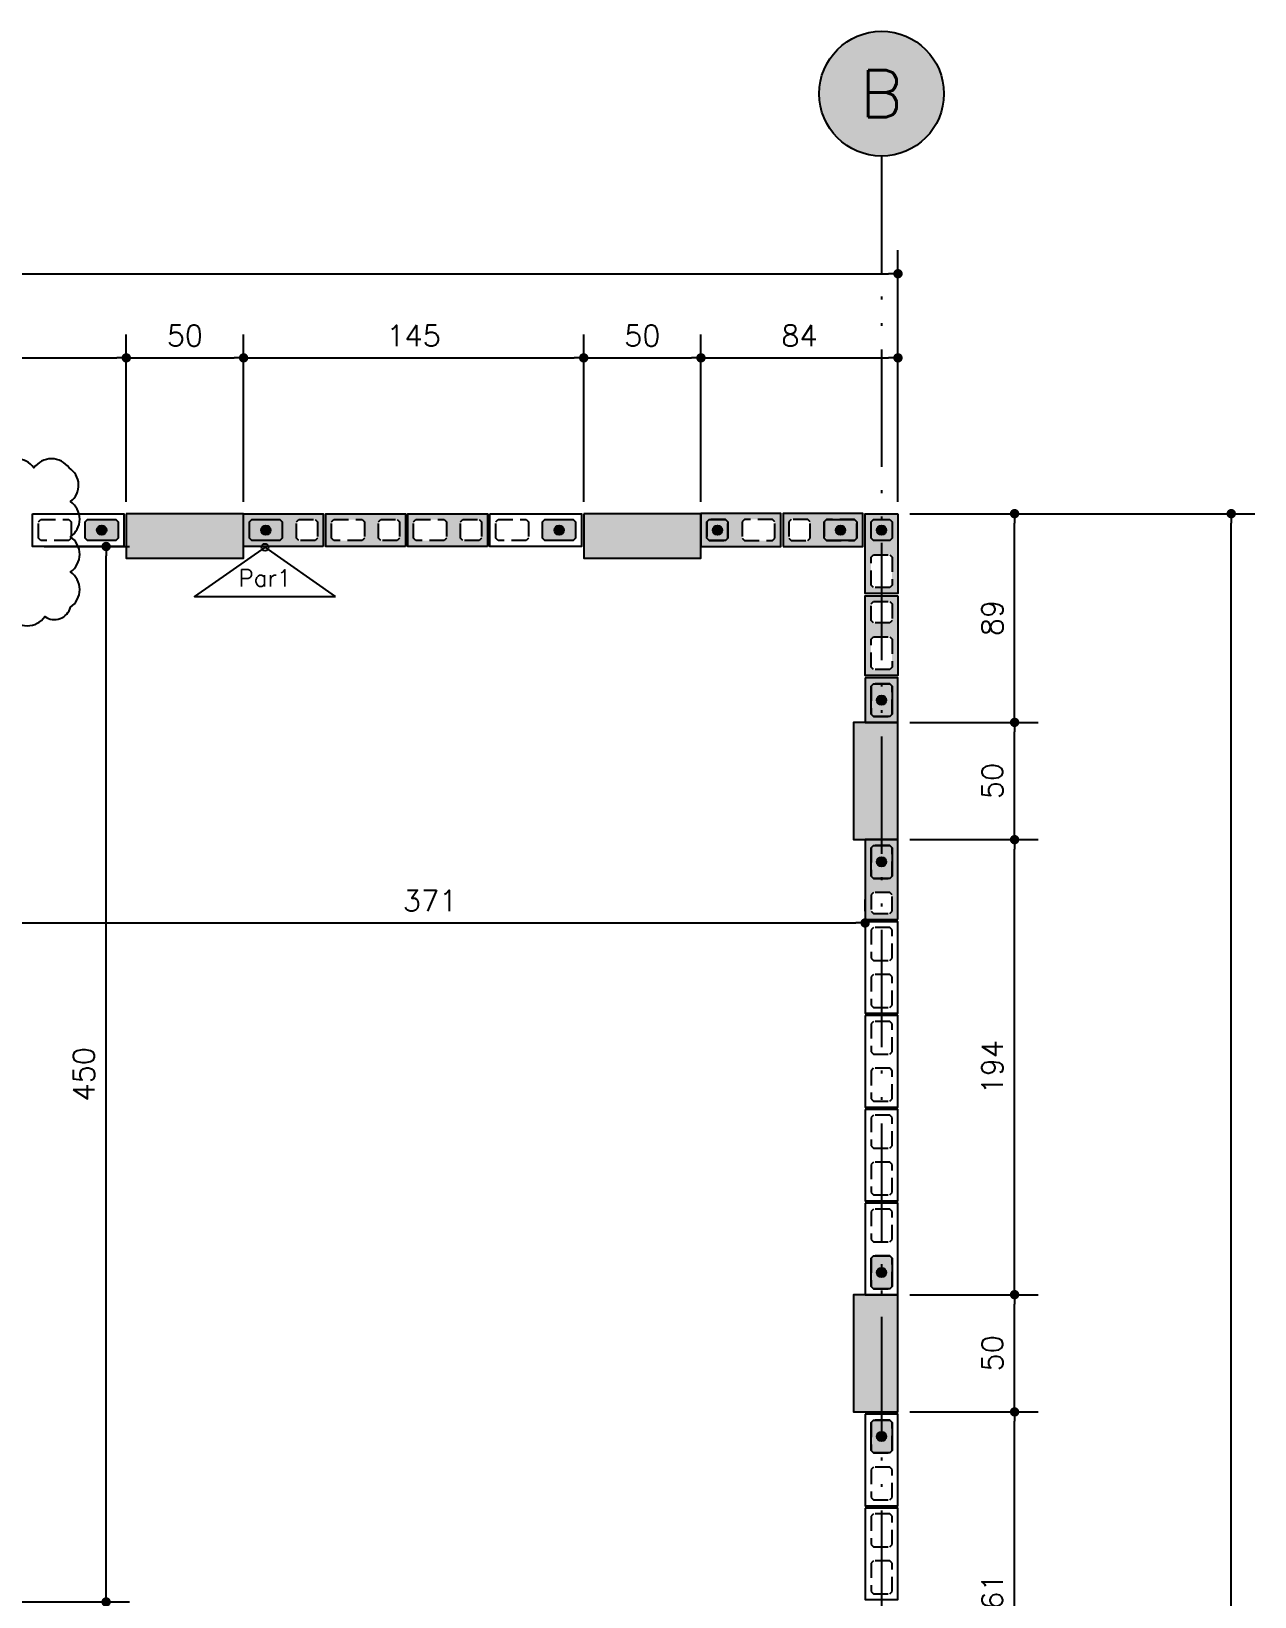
# Model space of a CAD drawing. Extents: x -14651 to 3404, y -4567 to 9231.
# Drawn here: x 2104 to 2626, y 6524 to 7191 of the extents above; entities that cross this region are included whole.
import ezdxf
from ezdxf.enums import TextEntityAlignment as Align

# ---------------------------------------------------------------- set-up
doc = ezdxf.new("R2010")
doc.units = 0
doc.header["$LTSCALE"] = 25
doc.linetypes.add('DASHED2', pattern=[0.375, 0.25, -0.125])
doc.linetypes.add('ESTILO_TQS_0004', pattern=[3.3, 2, -0.4, 0.05, -0.4, 0.05, -0.4])
for name, color, linetype in [('213', 252, 'Continuous'), ('241', 2, 'Continuous'), ('247', 50, 'Continuous'), ('248', 100, 'Continuous'), ('Arranque', 14, 'Continuous'), ('COTA', 1, 'Continuous'), ('EIXOS', 1, 'ESTILO_TQS_0004'), ('FERRO', 5, 'Continuous'), ('H2', 252, 'Continuous'), ('H4', 254, 'Continuous'), ('IND-EIXOS', 2, 'Continuous'), ('PENA_6', 6, 'Continuous'), ('PILARETE', 3, 'Continuous'), ('TEXT-EIXOS', 3, 'Continuous')]:
    doc.layers.add(name, color=color, linetype=linetype)
doc.styles.add('COTA', font='romans.shx')
doc.styles.get("Standard").update_dxf_attribs({"font": 'romans.shx'})
doc.dimstyles.new('forma', dxfattribs={"dimscale": 5, "dimtxt": 1.8, "dimasz": 0.8, "dimexe": 2, "dimexo": 1, "dimgap": 1, "dimtad": 1, "dimdec": 1, "dimzin": 9, "dimtxsty": 'COTA', "dimblk1": 'DOT', "dimblk2": 'DOT', "dimsah": 1, "dimcen": 0, "dimdle": 1, "dimclrd": 256, "dimclre": 256, "dimclrt": 2, "dimadec": 0, "dimazin": 0, "dimtfac": 1, "dimtdec": 0, "dimtmove": 0, "dimatfit": 3, "dimfxl": 1, "dimtolj": 1, "dimtzin": 0, "dimarcsym": 0})

# ---------------------------------------------------------------- blocks, each defined once
blk = doc.blocks.new('P3515')
at = {"layer": '248'}
h = blk.add_hatch(color=100, dxfattribs=at)
h.paths.add_polyline_path([(17, 7), (-17, 7), (-17, -7), (17, -7)])
h.paths.add_polyline_path([(-5.5, -3.5), (-6.5, -4.5), (-13.5, -4.5), (-14.5, -3.5), (-14.5, 3.5), (-13.5, 4.5), (-6.5, 4.5), (-5.5, 3.5)], flags=16)
h.paths.add_polyline_path([(0.5, 3.5), (1.5, 4.5), (13.5, 4.5), (14.5, 3.5), (14.5, -3.5), (13.5, -4.5), (1.5, -4.5), (0.5, -3.5)], flags=16)
blk.add_lwpolyline([(-17, -7), (17, -7), (17, 7), (-17, 7), (-17, -7)])
at = {"color": 1, "linetype": 'DASHED2'}
for points in [[(-14.5, -3.5), (-13.5, -4.5), (-6.5, -4.5), (-5.5, -3.5), (-5.5, 3.5), (-6.5, 4.5), (-13.5, 4.5), (-14.5, 3.5), (-14.5, -3.5)], [(0.5, -3.5), (1.5, -4.5), (13.5, -4.5), (14.5, -3.5), (14.5, 3.5), (13.5, 4.5), (1.5, 4.5), (0.5, 3.5), (0.5, -3.5)]]:
    blk.add_lwpolyline(points, dxfattribs=at)
blk = doc.blocks.new('P4015', base_point=(5842102.11612, -8124149.02973))
blk.add_lwpolyline([(5842082.61612, -8124156.02973), (5842121.61612, -8124156.02973), (5842121.61612, -8124142.02973), (5842082.61612, -8124142.02973), (5842082.61612, -8124156.02973)])
at = {"color": 1, "linetype": 'DASHED2'}
for points in [[(5842085.11612, -8124152.52973), (5842086.11612, -8124153.52973), (5842098.11612, -8124153.52973), (5842099.11612, -8124152.52973), (5842099.11612, -8124145.52973), (5842098.11612, -8124144.52973), (5842086.11612, -8124144.52973), (5842085.11612, -8124145.52973), (5842085.11612, -8124152.52973)], [(5842105.11612, -8124152.52973), (5842106.11612, -8124153.52973), (5842118.11612, -8124153.52973), (5842119.11612, -8124152.52973), (5842119.11612, -8124145.52973), (5842118.11612, -8124144.52973), (5842106.11612, -8124144.52973), (5842105.11612, -8124145.52973), (5842105.11612, -8124152.52973)]]:
    blk.add_lwpolyline(points, dxfattribs=at)
blk = doc.blocks.new('GR-0909')
at = {"layer": '213'}
h = blk.add_hatch(color=256, dxfattribs=at)
h.paths.add_polyline_path([(3.5, -4.5), (4.5, -3.5), (4.500001, 3.5), (3.500001, 4.5), (-3.499999, 4.5), (-4.499999, 3.5), (-4.5, -3.5), (-3.5, -4.5)])
h.paths.add_polyline_path([(-2, 0, -1), (2, 0, -1)], flags=16)
at = {"layer": 'Arranque'}
blk.add_hatch(color=256, dxfattribs=at).paths.add_polyline_path([(2, 0, 1), (-2, 0, 1)])
at = {"layer": '213'}
blk.add_lwpolyline([(3.500001, 4.5), (4.500001, 3.5), (4.5, -3.5), (3.5, -4.5), (-3.5, -4.5), (-4.5, -3.5), (-4.499999, 3.5), (-3.499999, 4.5), (3.500001, 4.5)], dxfattribs=at)
at = {"layer": 'FERRO', "linetype": 'Continuous'}
blk.add_circle((0, 0), 2, dxfattribs=at)
blk = doc.blocks.new('A$Ce1523cc0')
at = {"layer": 'H4'}
h = blk.add_hatch(color=256, dxfattribs=at)
edge = h.paths.add_edge_path()
edge.add_arc((2776.14, -214.93), 26.59, 0, 360)
at = {"layer": 'EIXOS'}
blk.add_line((2776.14, -241.46), (2776.14, -1638.2), dxfattribs=at)
at = {"layer": 'IND-EIXOS'}
blk.add_circle((2776.14, -214.93), 26.59, dxfattribs=at)
at = {"layer": 'TEXT-EIXOS'}
blk.add_text('B', height=20, dxfattribs=at).set_placement((2776.03, -214.93), align=Align.MIDDLE_CENTER)
blk = doc.blocks.new('_IDNPAR_2')
at = {"color": 3}
blk.add_lwpolyline([(1, -0.7), (0, 0), (-1, -0.7)], close=True, dxfattribs=at)
blk.add_circle((0, 0), 0.05, dxfattribs=at)
at = {"layer": '247', "color": 2, "style": 'COTA', "flags": 8}
blk.add_attdef('ID', text='', height=0.24, dxfattribs=at).set_placement((0, -0.438), align=Align.MIDDLE_CENTER)
blk = doc.blocks.new('_Dot')
at = {"color": 0, "linetype": 'ByBlock', "lineweight": -2}
blk.add_line((-0.5, 0), (-1, 0), dxfattribs=at)
at = {"color": 0, "linetype": 'ByBlock', "const_width": 0.5}
blk.add_lwpolyline([(-0.25, 0, 1), (0.25, 0, 1)], format="xyb", close=True, dxfattribs=at)
blk = doc.blocks.new('*D71')
at = {"layer": 'COTA', "lineweight": -2, "transparency": 16777216}
for p, q in [((1464.52, 6990.4), (1464.52, 7097.7)), ((2473.52, 6990.4), (2473.52, 7097.7)), ((1468.52, 7087.7), (2469.52, 7087.7))]:
    blk.add_line(p, q, dxfattribs=at)
at = {"layer": 'Defpoints', "color": 0, "transparency": 16777216}
for p in [(2473.52, 7087.7), (1464.52, 6985.4), (2473.52, 6985.4)]:
    blk.add_point(p, dxfattribs=at)
at = {"layer": 'COTA', "lineweight": -2, "transparency": 16777216, "xscale": 4, "yscale": 4, "zscale": 4, "rotation": 180}
blk.add_blockref('_Dot', (1464.52, 7087.7), dxfattribs=at)
at = {"layer": 'COTA', "lineweight": -2, "transparency": 16777216, "xscale": 4, "yscale": 4, "zscale": 4}
blk.add_blockref('_Dot', (2473.52, 7087.7), dxfattribs=at)
at = {"layer": 'COTA', "color": 2, "transparency": 16777216, "insert": (1969.02, 7097.2), "char_height": 9, "attachment_point": 5, "style": 'COTA'}
blk.add_mtext('\\A1;1009 ', dxfattribs=at)
blk = doc.blocks.new('*D72')
at = {"layer": 'COTA', "lineweight": -2, "transparency": 16777216}
for p, q in [((2478.52, 6985.4), (2625.6, 6985.4)), ((2615.6, 5840.42), (2615.6, 6981.4)), ((2478.52, 5836.42), (2625.6, 5836.42))]:
    blk.add_line(p, q, dxfattribs=at)
at = {"layer": 'Defpoints', "color": 0, "transparency": 16777216}
for p in [(2473.52, 6985.4), (2615.6, 6985.4), (2473.52, 5836.42)]:
    blk.add_point(p, dxfattribs=at)
at = {"layer": 'COTA', "lineweight": -2, "transparency": 16777216, "xscale": 4, "yscale": 4, "zscale": 4}
for p, rotation in [((2615.6, 6985.4), 90), ((2615.6, 5836.42), 270)]:
    blk.add_blockref('_Dot', p, dxfattribs=dict(at, rotation=rotation))
at = {"layer": 'COTA', "color": 2, "transparency": 16777216, "insert": (2606.1, 6410.91), "char_height": 9, "attachment_point": 5, "rotation": 90, "style": 'COTA'}
blk.add_mtext('\\A1;1149 ', dxfattribs=at)
blk = doc.blocks.new('*D76')
at = {"layer": 'COTA', "lineweight": -2, "transparency": 16777216}
for p, q in [((2109.52, 6971.4), (2145.91, 6971.4)), ((2135.91, 6525.4), (2135.91, 6967.4)), ((2093.52, 6521.4), (2145.91, 6521.4))]:
    blk.add_line(p, q, dxfattribs=at)
at = {"layer": 'Defpoints', "color": 0, "transparency": 16777216}
for p in [(2104.52, 6971.4), (2135.91, 6971.4), (2088.52, 6521.4)]:
    blk.add_point(p, dxfattribs=at)
at = {"layer": 'COTA', "lineweight": -2, "transparency": 16777216, "xscale": 4, "yscale": 4, "zscale": 4}
for p, rotation in [((2135.91, 6971.4), 90), ((2135.91, 6521.4), 270)]:
    blk.add_blockref('_Dot', p, dxfattribs=dict(at, rotation=rotation))
at = {"layer": 'COTA', "color": 2, "transparency": 16777216, "insert": (2126.41, 6746.4), "char_height": 9, "attachment_point": 5, "rotation": 90, "style": 'COTA'}
blk.add_mtext('\\A1;450 ', dxfattribs=at)
blk = doc.blocks.new('*D85')
at = {"layer": 'COTA', "lineweight": -2, "transparency": 16777216}
for p, q in [((2088.52, 6815.9), (2088.52, 6820.9)), ((2459.52, 6815.9), (2459.52, 6820.9)), ((2092.52, 6810.9), (2455.52, 6810.9))]:
    blk.add_line(p, q, dxfattribs=at)
at = {"layer": 'Defpoints', "color": 0, "transparency": 16777216}
for p in [(2088.52, 6810.9), (2459.52, 6810.9), (2459.52, 6810.9)]:
    blk.add_point(p, dxfattribs=at)
at = {"layer": 'COTA', "lineweight": -2, "transparency": 16777216, "xscale": 4, "yscale": 4, "zscale": 4, "rotation": 180}
blk.add_blockref('_Dot', (2088.52, 6810.9), dxfattribs=at)
at = {"layer": 'COTA', "lineweight": -2, "transparency": 16777216, "xscale": 4, "yscale": 4, "zscale": 4}
blk.add_blockref('_Dot', (2459.52, 6810.9), dxfattribs=at)
at = {"layer": 'COTA', "color": 2, "transparency": 16777216, "insert": (2274.02, 6820.4), "char_height": 9, "attachment_point": 5, "style": 'COTA'}
blk.add_mtext('\\A1;371 ', dxfattribs=at)
blk = doc.blocks.new('GR-1409')
at = {"layer": '213'}
h = blk.add_hatch(color=256, dxfattribs=at)
h.paths.add_polyline_path([(-6, 4.5), (-7, 3.5), (-7, -3.5), (-6, -4.5), (6, -4.5), (7, -3.5), (7, 3.5), (6, 4.5)])
h.paths.add_polyline_path([(-2, 0, 1), (2, 0, 1)], flags=16)
at = {"layer": 'Arranque'}
blk.add_hatch(color=256, dxfattribs=at).paths.add_polyline_path([(-2, 0, 1), (2, 0, 1)])
at = {"layer": '213'}
blk.add_lwpolyline([(-7, 3.5), (-6, 4.5), (6, 4.5), (7, 3.5), (7, -3.5), (6, -4.5), (-6, -4.5), (-7, -3.5), (-7, 3.5)], dxfattribs=at)
at = {"layer": 'FERRO', "linetype": 'Continuous'}
blk.add_circle((0, 0), 2, dxfattribs=at)
blk = doc.blocks.new('*D129')
at = {"layer": 'COTA', "lineweight": -2, "transparency": 16777216}
for p, q in [((1994.52, 6990.4), (1994.52, 7061.83)), ((2144.52, 6990.4), (2144.52, 7061.83)), ((1998.52, 7051.83), (2140.52, 7051.83))]:
    blk.add_line(p, q, dxfattribs=at)
at = {"layer": 'Defpoints', "color": 0, "transparency": 16777216}
for p in [(2144.52, 7051.83), (1994.52, 6985.4), (2144.52, 6985.4)]:
    blk.add_point(p, dxfattribs=at)
at = {"layer": 'COTA', "lineweight": -2, "transparency": 16777216, "xscale": 4, "yscale": 4, "zscale": 4, "rotation": 180}
blk.add_blockref('_Dot', (1994.52, 7051.83), dxfattribs=at)
at = {"layer": 'COTA', "lineweight": -2, "transparency": 16777216, "xscale": 4, "yscale": 4, "zscale": 4}
blk.add_blockref('_Dot', (2144.52, 7051.83), dxfattribs=at)
at = {"layer": 'COTA', "color": 2, "transparency": 16777216, "insert": (2069.52, 7061.33), "char_height": 9, "attachment_point": 5, "style": 'COTA'}
blk.add_mtext('\\A1;150 ', dxfattribs=at)
blk = doc.blocks.new('*D130')
at = {"layer": 'COTA', "lineweight": -2, "transparency": 16777216}
for p, q in [((2144.52, 6990.4), (2144.52, 7061.83)), ((2194.52, 6990.4), (2194.52, 7061.83)), ((2148.52, 7051.83), (2190.52, 7051.83))]:
    blk.add_line(p, q, dxfattribs=at)
at = {"layer": 'Defpoints', "color": 0, "transparency": 16777216}
for p in [(2194.52, 7051.83), (2144.52, 6985.4), (2194.52, 6985.4)]:
    blk.add_point(p, dxfattribs=at)
at = {"layer": 'COTA', "lineweight": -2, "transparency": 16777216, "xscale": 4, "yscale": 4, "zscale": 4, "rotation": 180}
blk.add_blockref('_Dot', (2144.52, 7051.83), dxfattribs=at)
at = {"layer": 'COTA', "lineweight": -2, "transparency": 16777216, "xscale": 4, "yscale": 4, "zscale": 4}
blk.add_blockref('_Dot', (2194.52, 7051.83), dxfattribs=at)
at = {"layer": 'COTA', "color": 2, "transparency": 16777216, "insert": (2169.52, 7061.33), "char_height": 9, "attachment_point": 5, "style": 'COTA'}
blk.add_mtext('\\A1;50 ', dxfattribs=at)
blk = doc.blocks.new('*D131')
at = {"layer": 'COTA', "lineweight": -2, "transparency": 16777216}
for p, q in [((2194.52, 6990.4), (2194.52, 7061.83)), ((2339.52, 6990.4), (2339.52, 7061.83)), ((2198.52, 7051.83), (2335.52, 7051.83))]:
    blk.add_line(p, q, dxfattribs=at)
at = {"layer": 'Defpoints', "color": 0, "transparency": 16777216}
for p in [(2339.52, 7051.83), (2194.52, 6985.4), (2339.52, 6985.4)]:
    blk.add_point(p, dxfattribs=at)
at = {"layer": 'COTA', "lineweight": -2, "transparency": 16777216, "xscale": 4, "yscale": 4, "zscale": 4, "rotation": 180}
blk.add_blockref('_Dot', (2194.52, 7051.83), dxfattribs=at)
at = {"layer": 'COTA', "lineweight": -2, "transparency": 16777216, "xscale": 4, "yscale": 4, "zscale": 4}
blk.add_blockref('_Dot', (2339.52, 7051.83), dxfattribs=at)
at = {"layer": 'COTA', "color": 2, "transparency": 16777216, "insert": (2267.02, 7061.33), "char_height": 9, "attachment_point": 5, "style": 'COTA'}
blk.add_mtext('\\A1;145 ', dxfattribs=at)
blk = doc.blocks.new('*D132')
at = {"layer": 'COTA', "lineweight": -2, "transparency": 16777216}
for p, q in [((2339.52, 6990.4), (2339.52, 7061.83)), ((2389.52, 6990.4), (2389.52, 7061.83)), ((2343.52, 7051.83), (2385.52, 7051.83))]:
    blk.add_line(p, q, dxfattribs=at)
at = {"layer": 'Defpoints', "color": 0, "transparency": 16777216}
for p in [(2389.52, 7051.83), (2339.52, 6985.4), (2389.52, 6985.4)]:
    blk.add_point(p, dxfattribs=at)
at = {"layer": 'COTA', "lineweight": -2, "transparency": 16777216, "xscale": 4, "yscale": 4, "zscale": 4, "rotation": 180}
blk.add_blockref('_Dot', (2339.52, 7051.83), dxfattribs=at)
at = {"layer": 'COTA', "lineweight": -2, "transparency": 16777216, "xscale": 4, "yscale": 4, "zscale": 4}
blk.add_blockref('_Dot', (2389.52, 7051.83), dxfattribs=at)
at = {"layer": 'COTA', "color": 2, "transparency": 16777216, "insert": (2364.52, 7061.33), "char_height": 9, "attachment_point": 5, "style": 'COTA'}
blk.add_mtext('\\A1;50 ', dxfattribs=at)
blk = doc.blocks.new('*D133')
at = {"layer": 'COTA', "lineweight": -2, "transparency": 16777216}
for p, q in [((2389.52, 6990.4), (2389.52, 7061.83)), ((2473.52, 6990.4), (2473.52, 7061.83)), ((2393.52, 7051.83), (2469.52, 7051.83))]:
    blk.add_line(p, q, dxfattribs=at)
at = {"layer": 'Defpoints', "color": 0, "transparency": 16777216}
for p in [(2473.52, 7051.83), (2389.52, 6985.4), (2473.52, 6985.4)]:
    blk.add_point(p, dxfattribs=at)
at = {"layer": 'COTA', "lineweight": -2, "transparency": 16777216, "xscale": 4, "yscale": 4, "zscale": 4, "rotation": 180}
blk.add_blockref('_Dot', (2389.52, 7051.83), dxfattribs=at)
at = {"layer": 'COTA', "lineweight": -2, "transparency": 16777216, "xscale": 4, "yscale": 4, "zscale": 4}
blk.add_blockref('_Dot', (2473.52, 7051.83), dxfattribs=at)
at = {"layer": 'COTA', "color": 2, "transparency": 16777216, "insert": (2431.52, 7061.33), "char_height": 9, "attachment_point": 5, "style": 'COTA'}
blk.add_mtext('\\A1;84 ', dxfattribs=at)
blk = doc.blocks.new('P2015')
at = {"layer": '247'}
h = blk.add_hatch(color=50, dxfattribs=at)
h.paths.add_polyline_path([(9.5, 7), (-9.5, 7), (-9.5, -7), (9.5, -7)])
h.paths.add_polyline_path([(6, -4.5), (-6, -4.5), (-7, -3.5), (-7, 3.5), (-6, 4.5), (6, 4.5), (7, 3.5), (7, -3.5)], flags=16)
blk.add_lwpolyline([(-9.5, -7), (9.5, -7), (9.5, 7), (-9.5, 7), (-9.5, -7)])
at = {"color": 1, "linetype": 'DASHED2'}
blk.add_lwpolyline([(-7, -3.5), (-6, -4.5), (6, -4.5), (7, -3.5), (7, 3.5), (6, 4.5), (-6, 4.5), (-7, 3.5), (-7, -3.5)], dxfattribs=at)
blk = doc.blocks.new('*D140')
at = {"layer": 'COTA', "lineweight": -2, "transparency": 16777216}
for p, q in [((2478.52, 6602.42), (2533.24, 6602.42)), ((2523.24, 6445.42), (2523.24, 6598.42)), ((2478.52, 6441.42), (2533.24, 6441.42))]:
    blk.add_line(p, q, dxfattribs=at)
at = {"layer": 'Defpoints', "color": 0, "transparency": 16777216}
for p in [(2473.52, 6602.42), (2523.24, 6602.42), (2473.52, 6441.42)]:
    blk.add_point(p, dxfattribs=at)
at = {"layer": 'COTA', "lineweight": -2, "transparency": 16777216, "xscale": 4, "yscale": 4, "zscale": 4}
for p, rotation in [((2523.24, 6602.42), 90), ((2523.24, 6441.42), 270)]:
    blk.add_blockref('_Dot', p, dxfattribs=dict(at, rotation=rotation))
at = {"layer": 'COTA', "color": 2, "transparency": 16777216, "insert": (2513.74, 6521.92), "char_height": 9, "attachment_point": 5, "rotation": 90, "style": 'COTA'}
blk.add_mtext('\\A1;161 ', dxfattribs=at)
blk = doc.blocks.new('*D141')
at = {"layer": 'COTA', "lineweight": -2, "transparency": 16777216}
for p, q in [((2478.52, 6652.42), (2533.24, 6652.42)), ((2523.24, 6606.42), (2523.24, 6648.42)), ((2478.52, 6602.42), (2533.24, 6602.42))]:
    blk.add_line(p, q, dxfattribs=at)
at = {"layer": 'Defpoints', "color": 0, "transparency": 16777216}
for p in [(2473.52, 6652.42), (2523.24, 6652.42), (2473.52, 6602.42)]:
    blk.add_point(p, dxfattribs=at)
at = {"layer": 'COTA', "lineweight": -2, "transparency": 16777216, "xscale": 4, "yscale": 4, "zscale": 4}
for p, rotation in [((2523.24, 6652.42), 90), ((2523.24, 6602.42), 270)]:
    blk.add_blockref('_Dot', p, dxfattribs=dict(at, rotation=rotation))
at = {"layer": 'COTA', "color": 2, "transparency": 16777216, "insert": (2513.74, 6627.42), "char_height": 9, "attachment_point": 5, "rotation": 90, "style": 'COTA'}
blk.add_mtext('\\A1;50 ', dxfattribs=at)
blk = doc.blocks.new('*D142')
at = {"layer": 'COTA', "lineweight": -2, "transparency": 16777216}
for p, q in [((2478.52, 6846.42), (2533.24, 6846.42)), ((2523.24, 6656.42), (2523.24, 6842.42)), ((2478.52, 6652.42), (2533.24, 6652.42))]:
    blk.add_line(p, q, dxfattribs=at)
at = {"layer": 'Defpoints', "color": 0, "transparency": 16777216}
for p in [(2473.52, 6846.42), (2523.24, 6846.42), (2473.52, 6652.42)]:
    blk.add_point(p, dxfattribs=at)
at = {"layer": 'COTA', "lineweight": -2, "transparency": 16777216, "xscale": 4, "yscale": 4, "zscale": 4}
for p, rotation in [((2523.24, 6846.42), 90), ((2523.24, 6652.42), 270)]:
    blk.add_blockref('_Dot', p, dxfattribs=dict(at, rotation=rotation))
at = {"layer": 'COTA', "color": 2, "transparency": 16777216, "insert": (2513.74, 6749.42), "char_height": 9, "attachment_point": 5, "rotation": 90, "style": 'COTA'}
blk.add_mtext('\\A1;194 ', dxfattribs=at)
blk = doc.blocks.new('*D143')
at = {"layer": 'COTA', "lineweight": -2, "transparency": 16777216}
for p, q in [((2478.52, 6896.42), (2533.24, 6896.42)), ((2523.24, 6850.42), (2523.24, 6892.42)), ((2478.52, 6846.42), (2533.24, 6846.42))]:
    blk.add_line(p, q, dxfattribs=at)
at = {"layer": 'Defpoints', "color": 0, "transparency": 16777216}
for p in [(2473.52, 6896.42), (2523.24, 6896.42), (2473.52, 6846.42)]:
    blk.add_point(p, dxfattribs=at)
at = {"layer": 'COTA', "lineweight": -2, "transparency": 16777216, "xscale": 4, "yscale": 4, "zscale": 4}
for p, rotation in [((2523.24, 6896.42), 90), ((2523.24, 6846.42), 270)]:
    blk.add_blockref('_Dot', p, dxfattribs=dict(at, rotation=rotation))
at = {"layer": 'COTA', "color": 2, "transparency": 16777216, "insert": (2513.74, 6871.42), "char_height": 9, "attachment_point": 5, "rotation": 90, "style": 'COTA'}
blk.add_mtext('\\A1;50 ', dxfattribs=at)
blk = doc.blocks.new('*D144')
at = {"layer": 'COTA', "lineweight": -2, "transparency": 16777216}
for p, q in [((2478.52, 6985.4), (2533.24, 6985.4)), ((2523.24, 6900.42), (2523.24, 6981.4)), ((2478.52, 6896.42), (2533.24, 6896.42))]:
    blk.add_line(p, q, dxfattribs=at)
at = {"layer": 'Defpoints', "color": 0, "transparency": 16777216}
for p in [(2473.52, 6985.4), (2523.24, 6985.4), (2473.52, 6896.42)]:
    blk.add_point(p, dxfattribs=at)
at = {"layer": 'COTA', "lineweight": -2, "transparency": 16777216, "xscale": 4, "yscale": 4, "zscale": 4}
for p, rotation in [((2523.24, 6985.4), 90), ((2523.24, 6896.42), 270)]:
    blk.add_blockref('_Dot', p, dxfattribs=dict(at, rotation=rotation))
at = {"layer": 'COTA', "color": 2, "transparency": 16777216, "insert": (2513.74, 6940.91), "char_height": 9, "attachment_point": 5, "rotation": 90, "style": 'COTA'}
blk.add_mtext('\\A1;89 ', dxfattribs=at)

msp = doc.modelspace()

# ---------------------------------------------------------------- hatches: boundary and pattern name
at = {"layer": 'H2'}
for points in [[(2194.52, 6966.4), (2194.52, 6985.4), (2144.52, 6985.4), (2144.52, 6966.4)], [(2389.52, 6966.4), (2389.52, 6985.4), (2339.52, 6985.4), (2339.52, 6966.4)], [(2454.52, 6846.42), (2473.52, 6846.42), (2473.52, 6896.42), (2454.52, 6896.42)], [(2454.52, 6602.42), (2473.52, 6602.42), (2473.52, 6652.42), (2454.52, 6652.42)]]:
    msp.add_hatch(color=256, dxfattribs=at).paths.add_polyline_path(points)

# ---------------------------------------------------------------- linework, layer by layer
at = {"layer": 'PENA_6'}
msp.add_lwpolyline([(2049.77, 6941.52, 0.520567), (2064.77, 6941.52, 0.520567), (2079.77, 6941.52, 0.520567), (2094.77, 6941.52, 0.520567), (2109.77, 6941.52, 0.520567), (2120.75, 6945.54, 0.520567), (2120.75, 6960.54, 0.520567), (2120.75, 6975.54, 0.520567), (2120.75, 6990.54, 0.520567), (2120.13, 7004.92, 0.520567), (2105.13, 7004.92, 0.520567), (2090.13, 7004.92, 0.520567), (2075.13, 7004.92, 0.520567), (2060.13, 7004.92, 0.520567), (2049.77, 7000.28, 0.520567), (2049.77, 6985.28, 0.520567), (2049.77, 6970.28, 0.520567), (2049.77, 6955.28, 0.520567)], format="xyb", close=True, dxfattribs=at)
at = {"layer": 'PILARETE'}
for points in [[(2144.52, 6985.4), (2144.52, 6966.4), (2194.52, 6966.4), (2194.52, 6985.4), (2144.52, 6985.4)], [(2339.52, 6985.4), (2339.52, 6966.4), (2389.52, 6966.4), (2389.52, 6985.4), (2339.52, 6985.4)], [(2473.52, 6896.42), (2454.52, 6896.42), (2454.52, 6846.42), (2473.52, 6846.42), (2473.52, 6896.42)], [(2473.52, 6652.42), (2454.52, 6652.42), (2454.52, 6602.42), (2473.52, 6602.42), (2473.52, 6652.42)]]:
    msp.add_lwpolyline(points, dxfattribs=at)

# ---------------------------------------------------------------- block references
for name, p in [('GR-1409', (2134.02, 6978.4)), ('GR-1409', (2204.02, 6978.4)), ('GR-1409', (2329.02, 6978.4)), ('GR-0909', (2396.52, 6978.42)), ('GR-1409', (2449.02, 6978.42)), ('GR-0909', (2466.52, 6978.4))]:
    msp.add_blockref(name, p)
at = {"rotation": 90}
for p in [(2466.52, 6905.92), (2466.52, 6836.92), (2466.52, 6661.92), (2466.52, 6591.92)]:
    msp.add_blockref('GR-1409', p, dxfattribs=at)
at = {"layer": '241', "xscale": -1}
for name, p, rotation in [('P4015', (2124.02, 6978.4), 180), ('P4015', (2319.02, 6978.4), 180), ('P3515', (2466.52, 6968.4), 90), ('P3515', (2466.52, 6933.4), 90)]:
    msp.add_blockref(name, p, dxfattribs=dict(at, rotation=rotation))
for p in [(2211.52, 6978.4), (2246.52, 6978.4), (2281.52, 6978.4)]:
    msp.add_blockref('P3515', p, dxfattribs=at)
at = {"layer": '241'}
for p in [(2406.52, 6978.42), (2441.52, 6978.42)]:
    msp.add_blockref('P3515', p, dxfattribs=at)
for name, p, rotation in [('P2015', (2466.52, 6905.92), 270.0000000000009), ('P3515', (2466.52, 6829.42), 90.00000000000001), ('P4015', (2466.52, 6791.92), 270), ('P4015', (2466.52, 6751.92), 270), ('P4015', (2466.52, 6711.92), 270), ('P4015', (2466.52, 6671.92), 270), ('P4015', (2466.52, 6581.92), 270), ('P4015', (2466.52, 6541.92), 270)]:
    msp.add_blockref(name, p, dxfattribs=dict(at, rotation=rotation))
at = {"layer": '247', "linetype": 'Continuous', "xscale": 30, "yscale": 30, "zscale": 30}
msp.add_blockref('_IDNPAR_2', (2203.66, 6971.1), dxfattribs=at).add_auto_attribs({'ID': 'Par1'})
at = {"layer": 'COTA'}
msp.add_blockref('A$Ce1523cc0', (-309.62, 7379.39), dxfattribs=at)

# ---------------------------------------------------------------- dimensions: what is measured, and where the dimension line sits
for base, p1, p2, override, picture, middle in [((2473.52, 7087.7), (1464.52, 6985.4), (2473.52, 6985.4), {"dimpost": ' '}, '*D71', (1969.02, 7097.2)), ((2144.52, 7051.83), (1994.52, 6985.4), (2144.52, 6985.4), {"dimpost": ' ', "dimtmove": 1}, '*D129', (2069.52, 7061.33)), ((2194.52, 7051.83), (2144.52, 6985.4), (2194.52, 6985.4), {"dimpost": ' ', "dimtmove": 1}, '*D130', (2169.52, 7061.33)), ((2339.52, 7051.83), (2194.52, 6985.4), (2339.52, 6985.4), {"dimpost": ' ', "dimtmove": 1}, '*D131', (2267.02, 7061.33)), ((2389.52, 7051.83), (2339.52, 6985.4), (2389.52, 6985.4), {"dimpost": ' ', "dimtmove": 1}, '*D132', (2364.52, 7061.33)), ((2473.52, 7051.83), (2389.52, 6985.4), (2473.52, 6985.4), {"dimpost": ' ', "dimtmove": 1}, '*D133', (2431.52, 7061.33)), ((2459.52, 6810.9), (2088.52, 6810.9), (2459.52, 6810.9), {"dimpost": ' '}, '*D85', (2274.02, 6820.4))]:
    dim = msp.add_linear_dim(base=base, p1=p1, p2=p2, dimstyle='forma', override=override, dxfattribs=at)
    dim.commit()
    dim.dimension.update_dxf_attribs({"geometry": picture, "text_midpoint": middle})
dim = msp.add_linear_dim(base=(2615.6, 6985.4), p1=(2473.52, 5836.42), p2=(2473.52, 6985.4), angle=90, dimstyle='forma', override={"dimpost": ' '}, dxfattribs=at)
dim.commit()
dim.dimension.update_dxf_attribs({"geometry": '*D72', "text_midpoint": (2615.6, 6410.91), "dimtype": 128})
for base, p1, p2, picture, middle in [((2523.24, 6985.4), (2473.52, 6896.42), (2473.52, 6985.4), '*D144', (2513.74, 6940.91)), ((2135.91, 6971.4), (2088.52, 6521.4), (2104.52, 6971.4), '*D76', (2126.41, 6746.4)), ((2523.24, 6896.42), (2473.52, 6846.42), (2473.52, 6896.42), '*D143', (2513.74, 6871.42)), ((2523.24, 6846.42), (2473.52, 6652.42), (2473.52, 6846.42), '*D142', (2513.74, 6749.42)), ((2523.24, 6652.42), (2473.52, 6602.42), (2473.52, 6652.42), '*D141', (2513.74, 6627.42)), ((2523.24, 6602.42), (2473.52, 6441.42), (2473.52, 6602.42), '*D140', (2513.74, 6521.92))]:
    dim = msp.add_linear_dim(base=base, p1=p1, p2=p2, angle=90, dimstyle='forma', override={"dimpost": ' ', "dimtmove": 1}, dxfattribs=at)
    dim.commit()
    dim.dimension.update_dxf_attribs({"geometry": picture, "text_midpoint": middle})

doc.saveas('drawing.dxf')
